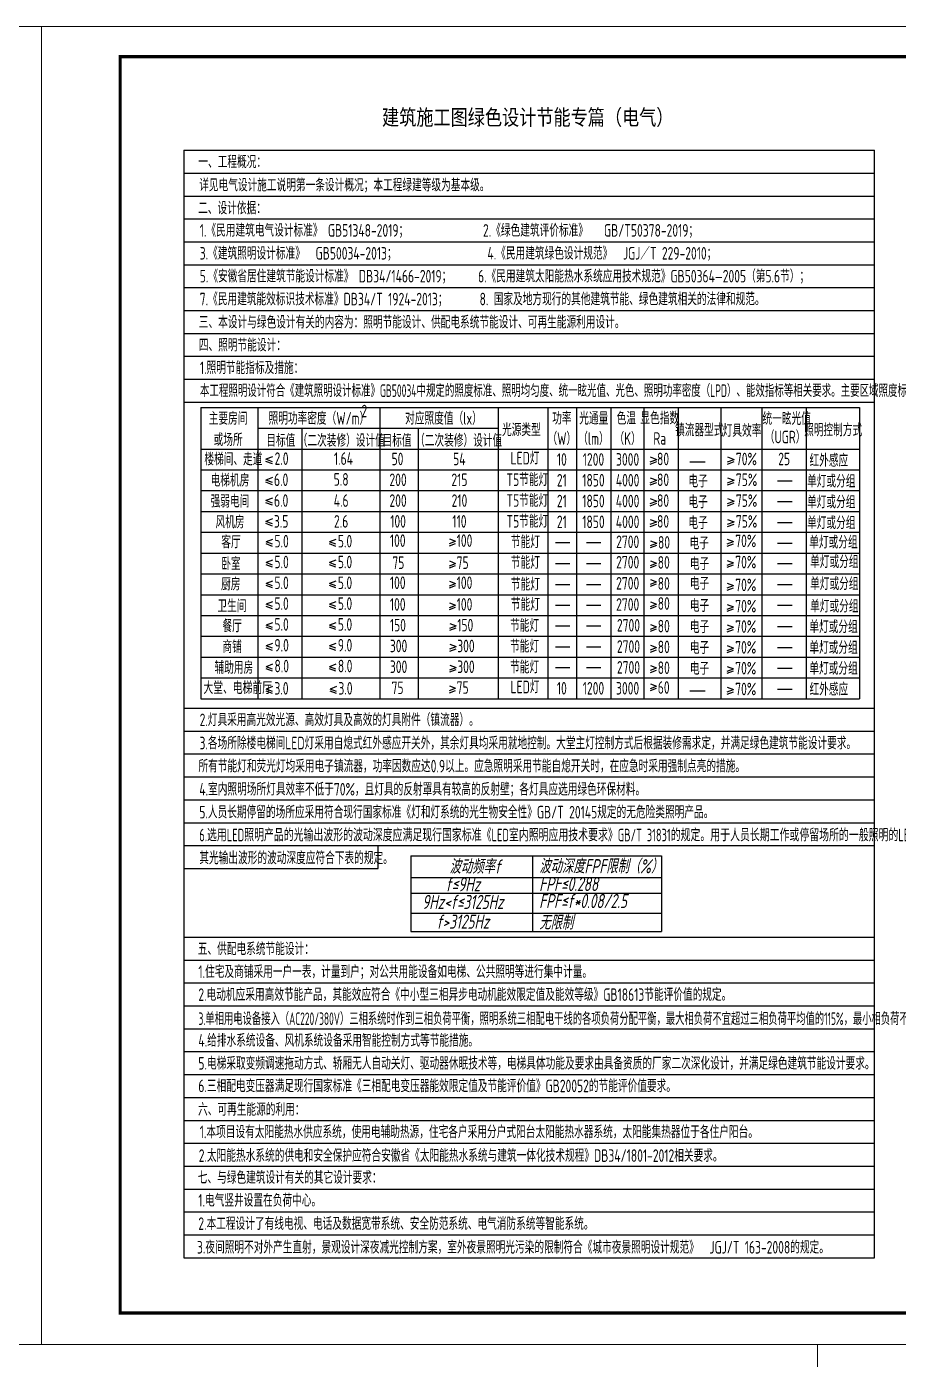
# Model space of a CAD drawing. Extents: x 3753737 to 4713801, y -857380 to 24339.
# Drawn here: x 4085536 to 4113283, y -630329 to -587899 of the extents above; entities that cross this region are included whole.
import ezdxf
from ezdxf.enums import TextEntityAlignment as Align

# ---------------------------------------------------------------- set-up
doc = ezdxf.new("R2010")
doc.units = 0
doc.header["$LTSCALE"] = 1000
doc.header["$MEASUREMENT"] = 0
doc.layers.add('DIM-照明', color=7, linetype='CONTINUOUS')
doc.layers.add('TEL_TEXT', color=7, linetype='CONTINUOUS')
doc.layers.add('图框', color=147, linetype='CONTINUOUS', lineweight=20)
doc.styles.add('FFDI-TEXT', font='gbeitc.shx', dxfattribs={"width": 0.8, "height": 4.5, "bigfont": 'hztxt.shx'})
doc.styles.add('ICDA-STYLE2', font='simhei.ttf', dxfattribs={"width": 0.8})
doc.styles.add('TSSD_Dimension', font='Tssdeng.shx', dxfattribs={"width": 0.7, "bigfont": 'tssdchn.shx'})

msp = doc.modelspace()

# ---------------------------------------------------------------- linework, layer by layer
at = {"layer": 'TEL_TEXT'}
for p, q in [((4091079.9, -600021.8), (4112047.6, -600021.8)), ((4091079.9, -600021.8), (4091079.9, -609295.4)), ((4092895, -600021.8), (4092895, -609295.4)), ((4096782.6, -600021.8), (4096782.6, -609295.4)), ((4100549.3, -600021.8), (4100549.3, -609295.4)), ((4102122.1, -600021.8), (4102122.1, -609295.4)), ((4103034.4, -600021.8), (4103034.4, -609295.4)), ((4104130.3, -600021.8), (4104130.3, -609295.4)), ((4105183.1, -600021.8), (4105183.1, -609295.4)), ((4106272.9, -600021.8), (4106272.9, -609295.4)), ((4107635.2, -600021.8), (4107635.2, -609295.4)), ((4108934.2, -600021.8), (4108934.2, -609295.4)), ((4110350.8, -600021.8), (4110350.8, -609295.4)), ((4112047.6, -600021.8), (4112047.6, -609295.4)), ((4092895, -600684.2), (4100549.3, -600684.2)), ((4094300.1, -600684.2), (4094300.1, -609295.4)), ((4097999.1, -600684.2), (4097999.1, -609295.4)), ((4091079.9, -601346.6), (4112047.6, -601346.6)), ((4093359.4, -601593.6), (4093153.1, -601671.4)), ((4105387.9, -601599.7), (4105594.2, -601677.5)), ((4107848.6, -601599.7), (4108054.9, -601677.5)), ((4091079.9, -602009), (4112047.6, -602009)), ((4093359.4, -601749.1), (4093153.1, -601671.4)), ((4093359.4, -601819.8), (4093153.1, -601742.1)), ((4105387.9, -601755.2), (4105594.2, -601677.5)), ((4105387.9, -601825.9), (4105594.2, -601748.2)), ((4106643.5, -601757.7), (4107132.2, -601757.7)), ((4107848.6, -601755.2), (4108054.9, -601677.5)), ((4107848.6, -601825.9), (4108054.9, -601748.2)), ((4093359.4, -602256), (4093153.1, -602333.8)), ((4093359.4, -602411.5), (4093153.1, -602333.8)), ((4093359.4, -602482.2), (4093153.1, -602404.5)), ((4105387.9, -602262.1), (4105594.2, -602339.9)), ((4105387.9, -602417.6), (4105594.2, -602339.9)), ((4105387.9, -602488.3), (4105594.2, -602410.6)), ((4107848.6, -602262.1), (4108054.9, -602339.9)), ((4107848.6, -602417.6), (4108054.9, -602339.9)), ((4107848.6, -602488.3), (4108054.9, -602410.6)), ((4109440.9, -602356.5), (4109900.4, -602356.5)), ((4091079.9, -602671.4), (4112047.6, -602671.4)), ((4093359.4, -602911.8), (4093153.1, -602989.6)), ((4091079.9, -603333.8), (4112047.6, -603333.8)), ((4093359.4, -603067.3), (4093153.1, -602989.6)), ((4093359.4, -603138), (4093153.1, -603060.3)), ((4105387.9, -602924.5), (4105594.2, -603002.3)), ((4105387.9, -603080), (4105594.2, -603002.3)), ((4105387.9, -603150.7), (4105594.2, -603073)), ((4107848.6, -602924.5), (4108054.9, -603002.3)), ((4107848.6, -603080), (4108054.9, -603002.3)), ((4107848.6, -603150.7), (4108054.9, -603073)), ((4109440.9, -603018.9), (4109900.4, -603018.9)), ((4093359.4, -603574.2), (4093153.1, -603652)), ((4093359.4, -603729.7), (4093153.1, -603652)), ((4093359.4, -603800.4), (4093153.1, -603722.7)), ((4105387.9, -603586.9), (4105594.2, -603664.7)), ((4105387.9, -603742.4), (4105594.2, -603664.7)), ((4105387.9, -603813.1), (4105594.2, -603735.4)), ((4107848.6, -603586.9), (4108054.9, -603664.7)), ((4107848.6, -603742.4), (4108054.9, -603664.7)), ((4107848.6, -603813.1), (4108054.9, -603735.4)), ((4109440.9, -603681.3), (4109900.4, -603681.3)), ((4091079.9, -603996.2), (4112047.6, -603996.2)), ((4093356.6, -604226.4), (4093157.2, -604301.5)), ((4093356.6, -604376.6), (4093157.2, -604301.5)), ((4093356.6, -604445), (4093157.2, -604369.8)), ((4095375.1, -604226.4), (4095175.8, -604301.5)), ((4095375.1, -604376.6), (4095175.8, -604301.5)), ((4095375.1, -604445), (4095175.8, -604369.8)), ((4098992.4, -604208.2), (4099191.7, -604283.3)), ((4098992.4, -604358.5), (4099191.7, -604283.3)), ((4098992.4, -604426.8), (4099191.7, -604351.7)), ((4102365.2, -604326.6), (4102824.6, -604326.6)), ((4103356.6, -604326.6), (4103816, -604326.6)), ((4105398, -604265.1), (4105597.4, -604340.2)), ((4105398, -604415.4), (4105597.4, -604340.2)), ((4105398, -604483.7), (4105597.4, -604408.5)), ((4107837.1, -604217.3), (4108036.5, -604292.4)), ((4107837.1, -604367.5), (4108036.5, -604292.4)), ((4107837.1, -604435.8), (4108036.5, -604360.7)), ((4109440.9, -604343.7), (4109900.4, -604343.7)), ((4091079.9, -604658.6), (4112047.6, -604658.6)), ((4093356.6, -604888.8), (4093157.2, -604963.9)), ((4093356.6, -605039), (4093157.2, -604963.9)), ((4093356.6, -605107.4), (4093157.2, -605032.2)), ((4095375.1, -604888.8), (4095175.8, -604963.9)), ((4095375.1, -605039), (4095175.8, -604963.9)), ((4095375.1, -605107.4), (4095175.8, -605032.2)), ((4098992.4, -604911.3), (4099191.7, -604986.4)), ((4098992.4, -605061.6), (4099191.7, -604986.4)), ((4102365.2, -604992.4), (4102824.6, -604992.4)), ((4103356.6, -604992.4), (4103816, -604992.4)), ((4105390.6, -604901.6), (4105590, -604976.8)), ((4105390.6, -605051.9), (4105590, -604976.8)), ((4107837.1, -604891.1), (4108036.5, -604966.2)), ((4107837.1, -605041.3), (4108036.5, -604966.2)), ((4107837.1, -605109.6), (4108036.5, -605034.5)), ((4109440.9, -604995.3), (4109900.4, -604995.3)), ((4091079.9, -605321), (4112047.6, -605321)), ((4098992.4, -605129.9), (4099191.7, -605054.7)), ((4105390.6, -605120.2), (4105590, -605045.1)), ((4093356.6, -605551.2), (4093157.2, -605626.3)), ((4093356.6, -605701.4), (4093157.2, -605626.3)), ((4093356.6, -605769.8), (4093157.2, -605694.6)), ((4095375.1, -605551.2), (4095175.8, -605626.3)), ((4095375.1, -605701.4), (4095175.8, -605626.3)), ((4095375.1, -605769.8), (4095175.8, -605694.6)), ((4098992.4, -605548.6), (4099191.7, -605623.7)), ((4098992.4, -605698.8), (4099191.7, -605623.7)), ((4098992.4, -605767.2), (4099191.7, -605692)), ((4102365.2, -605654.8), (4102824.6, -605654.8)), ((4103356.6, -605654.8), (4103816, -605654.8)), ((4105390.6, -605495.7), (4105590, -605570.9)), ((4105390.6, -605646), (4105590, -605570.9)), ((4105390.6, -605714.3), (4105590, -605639.2)), ((4107837.1, -605618.4), (4108036.5, -605693.5)), ((4107837.1, -605768.7), (4108036.5, -605693.5)), ((4107837.1, -605837), (4108036.5, -605761.8)), ((4109440.9, -605664.2), (4109900.4, -605664.2)), ((4091079.9, -605983.4), (4112047.6, -605983.4)), ((4093356.6, -606213.6), (4093157.2, -606288.7)), ((4093356.6, -606363.8), (4093157.2, -606288.7)), ((4095375.1, -606213.6), (4095175.8, -606288.7)), ((4095375.1, -606363.8), (4095175.8, -606288.7)), ((4098992.4, -606238.5), (4099191.7, -606313.6)), ((4105390.6, -606209.9), (4105590, -606285)), ((4105390.6, -606360.2), (4105590, -606285)), ((4107837.1, -606294.4), (4108036.5, -606369.5)), ((4091079.9, -606645.8), (4112047.6, -606645.8)), ((4093356.6, -606432.2), (4093157.2, -606357)), ((4095375.1, -606432.2), (4095175.8, -606357)), ((4098992.4, -606388.7), (4099191.7, -606313.6)), ((4098992.4, -606457.1), (4099191.7, -606381.9)), ((4102365.2, -606317.2), (4102824.6, -606317.2)), ((4103356.6, -606317.2), (4103816, -606317.2)), ((4105390.6, -606428.5), (4105590, -606353.3)), ((4107837.1, -606444.6), (4108036.5, -606369.5)), ((4107837.1, -606512.9), (4108036.5, -606437.8)), ((4109440.9, -606321.1), (4109900.4, -606321.1)), ((4093356.6, -606876), (4093157.2, -606951.1)), ((4093356.6, -607026.2), (4093157.2, -606951.1)), ((4093356.6, -607094.6), (4093157.2, -607019.4)), ((4095375.1, -606876), (4095175.8, -606951.1)), ((4095375.1, -607026.2), (4095175.8, -606951.1)), ((4095375.1, -607094.6), (4095175.8, -607019.4)), ((4099010.6, -606899.3), (4099209.9, -606974.4)), ((4099010.6, -607049.5), (4099209.9, -606974.4)), ((4099010.6, -607117.9), (4099209.9, -607042.7)), ((4102365.2, -606979.6), (4102824.6, -606979.6)), ((4103356.6, -606979.6), (4103816, -606979.6)), ((4105390.6, -606929.9), (4105590, -607005)), ((4105390.6, -607080.2), (4105590, -607005)), ((4105390.6, -607148.5), (4105590, -607073.3)), ((4107835.9, -606944.1), (4108035.3, -607019.2)), ((4107835.9, -607094.4), (4108035.3, -607019.2)), ((4107835.9, -607162.7), (4108035.3, -607087.6)), ((4109440.9, -607001.2), (4109900.4, -607001.2)), ((4091079.9, -607308.2), (4112047.6, -607308.2)), ((4093356.6, -607538.4), (4093157.2, -607613.5)), ((4095375.1, -607538.4), (4095175.8, -607613.5)), ((4099010.6, -607561.7), (4099209.9, -607636.8)), ((4091079.9, -607970.6), (4112047.6, -607970.6)), ((4093356.6, -607688.6), (4093157.2, -607613.5)), ((4093356.6, -607757), (4093157.2, -607681.8)), ((4095375.1, -607688.6), (4095175.8, -607613.5)), ((4095375.1, -607757), (4095175.8, -607681.8)), ((4099010.6, -607711.9), (4099209.9, -607636.8)), ((4099010.6, -607780.3), (4099209.9, -607705.1)), ((4102365.2, -607642), (4102824.6, -607642)), ((4103356.6, -607642), (4103816, -607642)), ((4105390.6, -607592.3), (4105590, -607667.4)), ((4105390.6, -607742.6), (4105590, -607667.4)), ((4105390.6, -607810.9), (4105590, -607735.7)), ((4107835.9, -607606.5), (4108035.3, -607681.6)), ((4107835.9, -607756.8), (4108035.3, -607681.6)), ((4107835.9, -607825.1), (4108035.3, -607750)), ((4109440.9, -607663.6), (4109900.4, -607663.6)), ((4093356.6, -608200.8), (4093157.2, -608275.9)), ((4093356.6, -608351), (4093157.2, -608275.9)), ((4093356.6, -608419.4), (4093157.2, -608344.2)), ((4095375.1, -608200.8), (4095175.8, -608275.9)), ((4095375.1, -608351), (4095175.8, -608275.9)), ((4095375.1, -608419.4), (4095175.8, -608344.2)), ((4099010.6, -608224.1), (4099209.9, -608299.2)), ((4099010.6, -608374.3), (4099209.9, -608299.2)), ((4099010.6, -608442.7), (4099209.9, -608367.5)), ((4102365.2, -608304.4), (4102824.6, -608304.4)), ((4103356.6, -608304.4), (4103816, -608304.4)), ((4105390.6, -608240.1), (4105590, -608315.3)), ((4105390.6, -608390.4), (4105590, -608315.3)), ((4105390.6, -608458.7), (4105590, -608383.6)), ((4107835.9, -608268.9), (4108035.3, -608344)), ((4107835.9, -608419.2), (4108035.3, -608344)), ((4107835.9, -608487.5), (4108035.3, -608412.4)), ((4109440.9, -608326), (4109900.4, -608326)), ((4091079.9, -608633), (4112047.6, -608633)), ((4105390.6, -608818), (4105590, -608893.1)), ((4093356.6, -608911.7), (4093157.2, -608986.8)), ((4093356.6, -609061.9), (4093157.2, -608986.8)), ((4093356.6, -609130.2), (4093157.2, -609055.1)), ((4095393.7, -608911.7), (4095194.3, -608986.8)), ((4095393.7, -609061.9), (4095194.3, -608986.8)), ((4095393.7, -609130.2), (4095194.3, -609055.1)), ((4098992.4, -608885.7), (4099191.7, -608960.8)), ((4098992.4, -609036), (4099191.7, -608960.8)), ((4098992.4, -609104.3), (4099191.7, -609029.1)), ((4105390.6, -608968.3), (4105590, -608893.1)), ((4105390.6, -609036.6), (4105590, -608961.5)), ((4106643.5, -609044.1), (4107132.2, -609044.1)), ((4107835.9, -608931.3), (4108035.3, -609006.4)), ((4107835.9, -609081.6), (4108035.3, -609006.4)), ((4107835.9, -609149.9), (4108035.3, -609074.8)), ((4109440.9, -608988.4), (4109900.4, -608988.4)), ((4091079.9, -609295.4), (4112047.6, -609295.4)), ((4096724.8, -614700.4), (4096724.8, -613971.4)), ((4097760.9, -614301), (4105745.3, -614301)), ((4097760.9, -614301.1), (4105745.3, -614301.1)), ((4097760.9, -614301.1), (4097760.9, -616707.7)), ((4097761, -614301.1), (4105745.3, -614300.9)), ((4097761, -614301.1), (4105745.3, -614300.9)), ((4101634.2, -614301.1), (4101634, -616707.7)), ((4105745.3, -614300.8), (4105745.2, -616707.8)), ((4097760.9, -614990.1), (4104425.5, -614990.1)), ((4097761, -614990), (4105745.3, -614989.9)), ((4097761, -615486.9), (4105745.3, -615486.7)), ((4097761, -616125.9), (4105745.3, -616125.8)), ((4097761, -616707.9), (4105745.3, -616707.8))]:
    msp.add_line(p, q, dxfattribs=at)
for points in [[(4090542.9, -591833), (4090542.9, -627093.4), (4112527.4, -627093.4), (4112527.4, -591833)], [(4090542.9, -591833), (4112527.4, -591833)], [(4090542.9, -592562), (4112527.4, -592562)], [(4090542.9, -593291), (4112527.4, -593291)], [(4090542.9, -594020), (4112527.4, -594020)], [(4090542.9, -594749), (4112527.4, -594749)], [(4090542.9, -595478), (4112527.4, -595478)], [(4090542.9, -596207), (4112527.4, -596207)], [(4090542.9, -596207), (4112527.4, -596207)], [(4090542.9, -596936), (4112527.4, -596936)], [(4090542.9, -597665), (4112527.4, -597665)], [(4090542.9, -598394), (4112527.4, -598394)], [(4090542.9, -599123), (4112527.4, -599123)], [(4090542.9, -599852), (4112527.4, -599852)], [(4090542.9, -609597.4), (4112527.4, -609597.4)], [(4090542.9, -610326.4), (4112527.4, -610326.4)], [(4090542.9, -611055.4), (4112527.4, -611055.4)], [(4090542.9, -611784.4), (4112527.4, -611784.4)], [(4090542.9, -612513.4), (4112527.4, -612513.4)], [(4090542.9, -613242.4), (4112527.4, -613242.4)], [(4090542.9, -613971.4), (4112527.4, -613971.4)], [(4090542.9, -614700.4), (4096724.8, -614700.4)], [(4090542.9, -616887.4), (4112527.4, -616887.4)], [(4090542.9, -617616.4), (4112527.4, -617616.4)], [(4090542.9, -618345.4), (4112527.4, -618345.4)], [(4090542.9, -619074.4), (4112527.4, -619074.4)], [(4090542.9, -619803.4), (4112527.4, -619803.4)], [(4090542.9, -620532.4), (4112527.4, -620532.4)], [(4090542.9, -621261.4), (4112527.4, -621261.4)], [(4090542.9, -621990.4), (4112527.4, -621990.4)], [(4090542.9, -622719.4), (4112527.4, -622719.4)], [(4090542.9, -623448.4), (4112527.4, -623448.4)], [(4090542.9, -624177.4), (4112527.4, -624177.4)], [(4090542.9, -624906.4), (4112527.4, -624906.4)], [(4090542.9, -625635.4), (4112527.4, -625635.4)], [(4090542.9, -626364.4), (4112527.4, -626364.4)]]:
    msp.add_lwpolyline(points, dxfattribs=at)
at = {"layer": '图框'}
for points in [[(4026611, -587899.4), (4086010.8, -587899.4), (4086010.8, -629853.6), (4026611, -629853.6)], [(4086010.8, -587899.4), (4145410.6, -587899.4), (4145410.6, -629853.6), (4086010.8, -629853.6)], [(4026611, -629853.6), (4110711, -629853.6), (4110711, -689253.6), (4026611, -689253.6)], [(4110711, -629853.6), (4194811, -629853.6), (4194811, -689253.6), (4110711, -689253.6)]]:
    msp.add_lwpolyline(points, close=True, dxfattribs=at)
at = {"layer": '图框', "const_width": 100}
msp.add_lwpolyline([(4088510.8, -628853.6), (4144410.8, -628853.6), (4144410.8, -588853.6), (4088510.8, -588853.6)], close=True, dxfattribs=at)

# ---------------------------------------------------------------- texts
at = {"layer": 'DIM-照明', "color": 7, "linetype": 'Continuous', "style": 'FFDI-TEXT', "width": 0.8}
for s, p in [('波动频率f', (4098995.1, -614864.5)), ('波动深度FPF限制（%%%）', (4101850.5, -614854)), ('FPF≤0.288', (4101850.5, -615420.4)), ('FPF≤f*0.08/2.5', (4101850.5, -615961.5)), ('无限制', (4101850.5, -616646.6))]:
    msp.add_text(s, height=450, dxfattribs=at).set_placement(p)
for s, p in [('f≤9Hz', (4099420.5, -615203.5)), ('9Hz<f≤3125Hz', (4099420.5, -615766.5)), ('f>3125Hz', (4099420.5, -616394.5))]:
    msp.add_text(s, height=450, dxfattribs=at).set_placement(p, align=Align.MIDDLE_CENTER)
at = {"layer": 'TEL_TEXT', "color": 4, "style": 'ICDA-STYLE2', "width": 0.8}
msp.add_text('建筑施工图绿色设计节能专篇（电气）', height=500, dxfattribs=at).set_placement((4096848.9, -591034.9))
at = {"layer": 'TEL_TEXT', "style": 'TSSD_Dimension'}
for s, width, p in [('一、工程概况：', 0.7, (4091000.8, -592404.8)), ('二、设计依据：', 0.7, (4090995.4, -593875.7)), ('1.《民用建筑电气设计标准》 GB51348-2019；              2.《绿色建筑评价标准》   GB/T50378-2019；', 0.7, (4091046.1, -594585.6)), ('3.《建筑照明设计标准》  GB50034-2013；                 4.《民用建筑绿色设计规范》  JGJ／T 229-2010；', 0.7, (4091046.1, -595314.6)), ('5.《安徽省居住建筑节能设计标准》 DB34/1466-2019；     6.《民用建筑太阳能热水系统应用技术规范》GB50364—2005（第5.6节）；', 0.7, (4091046.1, -596043.6)), ('7.《民用建筑能效标识技术标准》DB34/T 1924-2013；      8. 国家及地方现行的其他建筑节能、绿色建筑相关的法律和规范。', 0.7, (4091046.1, -596772.6)), ('三、本设计与绿色设计有关的内容为：照明节能设计、供配电系统节能设计、可再生能源利用设计。', 0.7, (4091015.3, -597509.1)), ('四、照明节能设计：', 0.7, (4091015.3, -598238.1)), ('1.照明节能指标及措施：', 0.7, (4091050.5, -598959.6)), ('本工程照明设计符合《建筑照明设计标准》GB50034中规定的照度标准、照明均匀度、统一眩光值、光色、照明功率密度（LPD）、能效指标等相关要求。主要区域照度标准、URG、Ra、LPD值如下表：', 0.58, (4091052.3, -599688.6)), ('2', 0.7, (4096192.8, -600336.8)), ('统一眩光值', 0.7, (4108958.8, -600578.9)), ('（UGR）', 0.7, (4109032.8, -601165)), ('楼梯间、走道', 0.7, (4091192.9, -601869.4)), ('2.0', 0.7, (4093428, -601851.8)), ('1.64', 0.7, (4095317.8, -601851.8)), ('50', 0.7, (4097151.5, -601863.2)), ('54', 0.7, (4099111.2, -601863.2)), ('LED灯', 0.7, (4100938.7, -601836.2)), ('80', 0.7, (4105601.6, -601863.2)), ('70%%%', 0.7, (4108111.3, -601863.2)), ('25', 0.7, (4109459.7, -601861.9)), ('T5节能灯', 0.7, (4100810.1, -602523.6)), ('80', 0.7, (4105601.6, -602525.6)), ('75%%%', 0.7, (4108111.3, -602525.6)), ('T5节能灯', 0.7, (4100810.1, -603186)), ('80', 0.7, (4105601.6, -603188)), ('75%%%', 0.7, (4108111.3, -603188)), ('75%%%', 0.7, (4108111.3, -603188)), ('T5节能灯', 0.7, (4100810.1, -603848.4)), ('80', 0.7, (4105601.6, -603850.4)), ('75%%%', 0.7, (4108111.3, -603850.4)), ('75%%%', 0.7, (4108111.3, -603850.4)), ('客厅', 0.7, (4091732.4, -604506.5)), ('5.0', 0.7, (4093423, -604481)), ('5.0', 0.7, (4095441.6, -604481)), ('100', 0.7, (4097097.6, -604462.8)), ('100', 0.7, (4099223.5, -604462.8)), ('节能灯', 0.7, (4100950.1, -604503.8)), ('80', 0.7, (4105631, -604519.7)), ('70%%%', 0.7, (4108091, -604471.9)), ('卧室', 0.7, (4091732.4, -605197)), ('5.0', 0.7, (4093423, -605143.4)), ('5.0', 0.7, (4095441.6, -605143.4)), ('75', 0.7, (4097176.5, -605165.9)), ('75', 0.7, (4099223.5, -605165.9)), ('节能灯', 0.7, (4100950.1, -605159.6)), ('80', 0.7, (4105623.6, -605156.3)), ('70%%%', 0.7, (4108091, -605145.7)), ('厨房 ', 0.7, (4091724.8, -605847.6)), ('5.0', 0.7, (4093423, -605805.8)), ('5.0', 0.7, (4095441.6, -605805.8)), ('100', 0.7, (4097097.6, -605803.2)), ('100', 0.7, (4099223.5, -605803.2)), ('节能灯', 0.7, (4100950.1, -605853.4)), ('80', 0.7, (4105623.6, -605828)), ('70%%%', 0.7, (4108091, -605873)), ('卫生间 ', 0.7, (4091608.3, -606541.9)), ('5.0', 0.7, (4093423, -606468.2)), ('5.0', 0.7, (4095441.6, -606468.2)), ('100', 0.7, (4097097.6, -606493.1)), ('100', 0.7, (4099223.5, -606493.1)), ('节能灯', 0.7, (4100950.1, -606492.3)), ('80', 0.7, (4105623.6, -606464.5)), ('70%%%', 0.7, (4108091, -606549)), ('5.0', 0.7, (4093423, -607130.6)), ('5.0', 0.7, (4095441.6, -607130.6)), ('节能灯', 0.7, (4100924.6, -607163.7)), ('餐厅', 0.7, (4091769.9, -607180.7)), ('150', 0.7, (4097097.6, -607153.9)), ('150', 0.7, (4099241.7, -607153.9)), ('80', 0.7, (4105623.6, -607184.5)), ('70%%%', 0.7, (4108089.8, -607198.7)), ('商铺', 0.7, (4091769.9, -607843.1)), ('9.0', 0.7, (4093423, -607793)), ('9.0', 0.7, (4095441.6, -607793)), ('300', 0.7, (4097097.6, -607816.3)), ('300', 0.7, (4099241.7, -607816.3)), ('节能灯', 0.7, (4100924.6, -607826.1)), ('80', 0.7, (4105623.6, -607846.9)), ('70%%%', 0.7, (4108089.8, -607861.1)), ('辅助用房', 0.7, (4091516.9, -608505.5)), ('8.0', 0.7, (4093423, -608455.4)), ('8.0', 0.7, (4095441.6, -608455.4)), ('300', 0.7, (4097097.6, -608478.7)), ('300', 0.7, (4099241.7, -608478.7)), ('节能灯', 0.7, (4100924.6, -608488.5)), ('80', 0.7, (4105623.6, -608509.3)), ('70%%%', 0.7, (4108089.8, -608523.5)), ('大堂、电梯前厅', 0.6, (4091161.9, -609149.1)), ('3.0', 0.7, (4093423, -609166.3)), ('3.0', 0.7, (4095460.1, -609166.3)), ('75', 0.7, (4097151.5, -609149.6)), ('75', 0.7, (4099223.5, -609140.3)), ('LED灯', 0.7, (4100938.7, -609122.6)), ('60', 0.7, (4105625.7, -609138)), ('70%%%', 0.7, (4108089.8, -609185.9)), ('2.灯具采用高光效光源、高效灯具及高效的灯具附件（镇流器）。', 0.7, (4091042.2, -610169.1)), ('3.各场所除楼电梯间LED灯采用自熄式红外感应开关外，其余灯具均采用就地控制。大堂主灯控制方式后根据装修需求定，并满足绿色建筑节能设计要求。', 0.7, (4091038.8, -610908.1)), ('所有节能灯和荧光灯均采用电子镇流器，功率因数应达0.9以上。应急照明采用节能自熄开关时，在应急时采用强制点亮的措施。', 0.7, (4091004.8, -611640.6)), ('4.室内照明场所灯具效率不低于70%%%，且灯具的反射罩具有较高的反射壁；各灯具应选用绿色环保材料。', 0.7, (4091032.1, -612378.4)), ('5.人员长期停留的场所应采用符合现行国家标准《灯和灯系统的光生物安全性》GB/T 20145规定的无危险类照明产品。', 0.7, (4091032.1, -613107.4)), ('6.选用LED照明产品的光输出波形的波动深度应满足现行国家标准《LED室内照明应用技术要求》GB/T 31831的规定。用于人员长期工作或停留场所的一般照明的LED光源和LED灯具，', 0.63, (4091032.1, -613836.4)), ('其光输出波形的波动深度应符合下表的规定。', 0.7, (4091032.1, -614565.4)), ('五、供配电系统节能设计：', 0.7, (4090982.9, -617460.5)), ('1.住宅及商铺采用一户一表，计量到户；对公共用能设备如电梯、公共照明等进行集中计量。', 0.7, (4091002.1, -618188.1)), ('2.电动机应采用高效节能产品，其能效应符合《中小型三相异步电动机能效限定值及能效等级》GB18613节能评价值的规定。', 0.7, (4091002.1, -618917.1)), ('3.单相用电设备接入（AC220/380V）三相系统时作到三相负荷平衡，照明系统三相配电干线的各项负荷分配平衡，最大相负荷不宜超过三相负荷平均值的115%%%，最小相负荷不低于三相负荷平均值的85%%%。', 0.57, (4091006.8, -619683.5)), ('4.给排水系统设备、风机系统设备采用智能控制方式等节能措施。', 0.7, (4091002.1, -620375.1)), ('5.电梯采取变频调速拖动方式、轿厢无人自动关灯、驱动器休眠技术等，电梯具体功能及要求由具备资质的厂家二次深化设计，并满足绿色建筑节能设计要求。', 0.7, (4091002.1, -621104.1)), ('6.三相配电变压器满足现行国家标准《三相配电变压器能效限定值及节能评价值》GB20052的节能评价值要求。', 0.7, (4091000.8, -621823)), ('六、可再生能源的利用：', 0.7, (4090990.7, -622573.3)), ('1.本项目设有太阳能热水供应系统，使用电辅助热源，住宅各户采用分户式阳台太阳能热水器系统，太阳能集热器位于各住户阳台。', 0.7, (4091045.5, -623287.8)), ('七、与绿色建筑设计有关的其它设计要求：', 0.7, (4090981.6, -624740.4)), ('1.电气竖井设置在负荷中心。', 0.7, (4091000.8, -625468)), ('2.本工程设计了有线电视、电话及数据宽带系统、安全防范系统、电气消防系统等智能系统。', 0.7, (4091000.8, -626207.5)), ('3.夜间照明不对外产生直射，景观设计深夜减光控制方案，室外夜景照明光污染的限制符合《城市夜景照明设计规范》  JGJ/T 163-2008的规定。', 0.7, (4090957.6, -626960.5))]:
    msp.add_text(s, height=400, dxfattribs=dict(at, width=width)).set_placement(p)
at = {"layer": 'TEL_TEXT', "color": 1, "style": 'TSSD_Dimension', "width": 0.7}
for s, p in [('详见电气设计施工说明第一条设计概况；本工程绿建等级为基本级。', (4091028, -593144.1)), ('2.太阳能热水系统的供电和安全保护应符合安徽省《太阳能热水系统与建筑一体化技术规程》DB34/1801-2012相关要求。', (4091014.4, -624041.3))]:
    msp.add_text(s, height=400, dxfattribs=at).set_placement(p)
at = {"layer": 'TEL_TEXT', "style": 'TSSD_Dimension', "width": 0.7}
for s, p in [('主要房间', (4091949, -600374.9)), ('照明功率密度（W/m）', (4094838.7, -600369.9)), ('对应照度值（lx）', (4098804.1, -600369.9)), ('功率', (4102571.4, -600368.5)), ('光通量', (4103588, -600368.5)), ('色温', (4104625.5, -600368.5)), ('显色指数', (4105688.1, -600362.4)), ('光源类型', (4101283.2, -600737)), ('（W）', (4102571.4, -601015.1)), ('（lm）', (4103578.2, -601015.1)), ('（K）', (4104664.8, -601015.1)), ('镇流器型式', (4106946.2, -600741.2)), ('灯具效率', (4108308, -600760.9)), ('照明控制方式', (4111207.1, -600741.2)), ('或场所', (4091949, -601050.7)), ('目标值', (4093626.6, -601075)), ('（二次装修）设计值', (4095550.1, -601075)), ('目标值', (4097325.7, -601075)), ('（二次装修）设计值', (4099286.6, -601075)), ('Ra', (4105688.1, -601009)), ('10', (4102571.4, -601677.5)), ('1200', (4103578.2, -601677.5)), ('3000', (4104664.8, -601677.5)), ('红外感应', (4111071.2, -601709)), ('电梯机房', (4092007.6, -602343.2)), ('6.0', (4093636.8, -602324.9)), ('5.8', (4095547.1, -602314)), ('200', (4097358.4, -602325.4)), ('215', (4099312.2, -602325.4)), ('21', (4102571.4, -602339.9)), ('1850', (4103578.2, -602339.9)), ('4000', (4104664.8, -602339.9)), ('电子', (4106909.8, -602371.4)), ('单灯或分组', (4111147.9, -602371.4)), ('强弱电间', (4092007.6, -603009.9)), ('6.0', (4093636.8, -602987.3)), ('4.6', (4095547.1, -602987.8)), ('200', (4097358.4, -602987.8)), ('210', (4099312.2, -602987.8)), ('21', (4102571.4, -603002.3)), ('1850', (4103578.2, -603002.3)), ('4000', (4104664.8, -603002.3)), ('电子', (4106909.8, -603033.8)), ('单灯或分组', (4111147.9, -603033.8)), ('风机房', (4092007.6, -603672.3)), ('3.5', (4093636.8, -603649.7)), ('2.6', (4095547.1, -603650.2)), ('100', (4097358.4, -603650.2)), ('110', (4099312.2, -603650.2)), ('21', (4102571.4, -603664.7)), ('1850', (4103578.2, -603664.7)), ('4000', (4104664.8, -603664.7)), ('电子', (4106909.8, -603696.2)), ('单灯或分组', (4111147.9, -603696.2)), ('2700', (4104667.8, -604300.3)), ('电子', (4106945.6, -604344.3)), ('单灯或分组', (4111217.4, -604314.3)), ('2700', (4104667.8, -604950)), ('电子', (4106956.1, -605000.7)), ('单灯或分组', (4111245.7, -604936.3)), ('2700', (4104667.8, -605620.5)), ('电子', (4106956.1, -605629.7)), ('单灯或分组', (4111245.7, -605636.6)), ('2700', (4104667.8, -606296.3)), ('电子', (4106956.1, -606333.6)), ('单灯或分组', (4111245.7, -606351.2)), ('2700', (4104692.3, -606957.5)), ('电子', (4106956.1, -607009.3)), ('单灯或分组', (4111220.6, -607007.1)), ('2700', (4104692.3, -607635.4)), ('电子', (4106956.1, -607671.7)), ('单灯或分组', (4111220.6, -607669.5)), ('2700', (4104692.3, -608297.8)), ('电子', (4106956.1, -608334.1)), ('单灯或分组', (4111220.6, -608331.9)), ('10', (4102571.4, -608963.9)), ('1200', (4103578.2, -608963.9)), ('3000', (4104664.8, -608963.9)), ('红外感应', (4111071.2, -608995.4))]:
    msp.add_text(s, height=400, dxfattribs=at).set_placement(p, align=Align.MIDDLE_CENTER)

doc.saveas('drawing.dxf')
